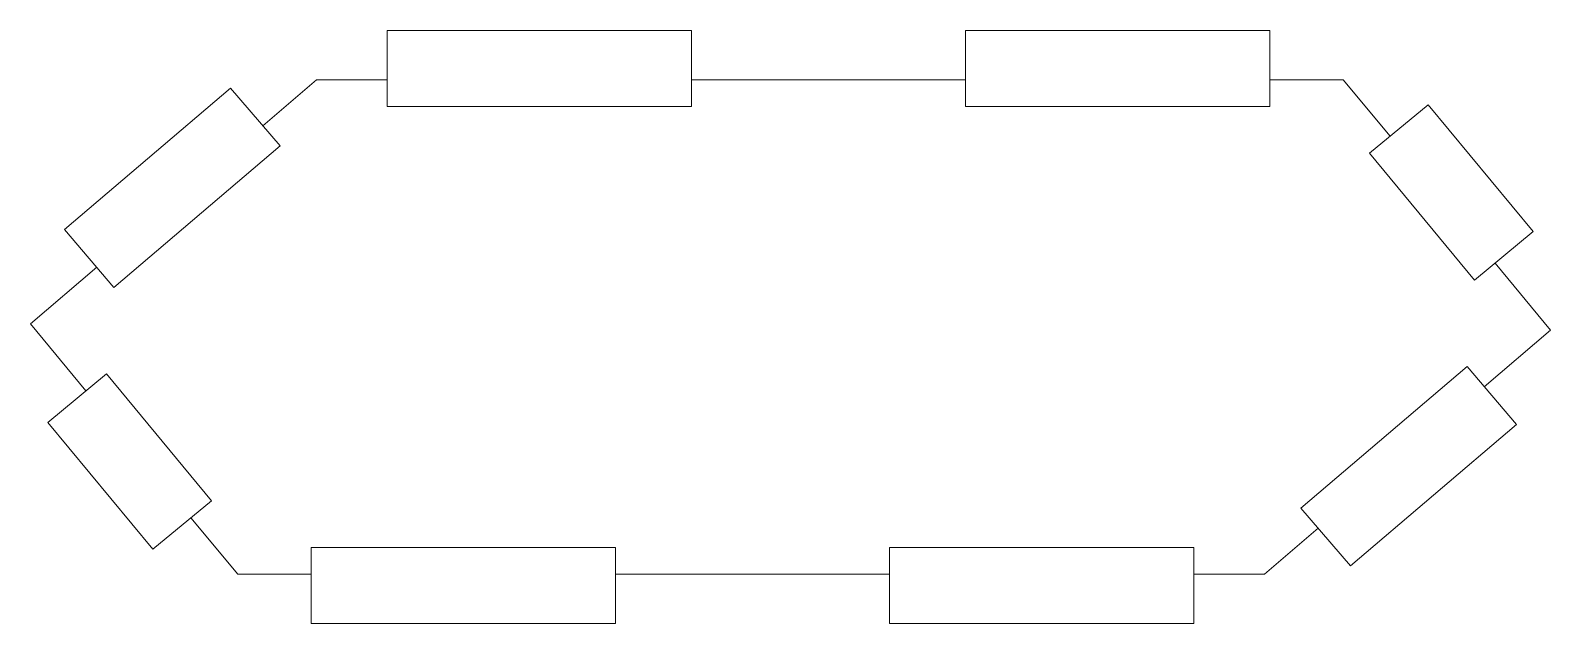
# Model space of a CAD drawing. Header units: millimetres. Extents: x -100 to 100, y -39 to 39.
import ezdxf

# ---------------------------------------------------------------- set-up
doc = ezdxf.new("R2010")
doc.units = ezdxf.units.MM
doc.layers.add('cuts', color=178, linetype='Continuous', lineweight=0, true_color=0x000000)
doc.layers.add('scores', color=1, linetype='Continuous', lineweight=0, true_color=0xff0000)

msp = doc.modelspace()

# ---------------------------------------------------------------- linework, layer by layer
at = {"layer": 'cuts'}
for p, q in [((-53, 29), (-53, 39)), ((-53, 39), (-13, 39)), ((-13, 29), (-13, 39)), ((23, 39), (63, 39)), ((23, 29), (23, 39)), ((63, 29), (63, 39)), ((-69.36, 26.47), (-62.29, 32.5)), ((-62.29, 32.5), (-53, 32.5)), ((-13, 32.5), (23, 32.5)), ((63, 32.5), (72.65, 32.5)), ((72.65, 32.5), (78.8, 25.07)), ((-95.4, 12.8), (-73.58, 31.42)), ((-67.09, 23.81), (-73.58, 31.42)), ((76.1, 22.84), (83.8, 29.21)), ((83.8, 29.21), (97.6, 12.54)), ((-88.91, 5.19), (-95.4, 12.8)), ((89.9, 6.16), (97.6, 12.54)), ((92.6, 8.39), (99.89, -0.43)), ((-99.89, 0.43), (-91.18, 7.85)), ((-92.6, -8.39), (-99.89, 0.43)), ((99.89, -0.43), (91.18, -7.85)), ((88.91, -5.19), (95.4, -12.8)), ((-89.9, -6.16), (-97.6, -12.54)), ((-83.8, -29.21), (-97.6, -12.54)), ((95.4, -12.8), (73.58, -31.42)), ((-76.1, -22.84), (-83.8, -29.21)), ((67.09, -23.81), (73.58, -31.42)), ((-72.65, -32.5), (-78.8, -25.07)), ((69.36, -26.47), (62.29, -32.5)), ((-63, -39), (-63, -29)), ((-23, -39), (-23, -29)), ((13, -39), (13, -29)), ((53, -39), (53, -29)), ((-72.65, -32.5), (-63, -32.5)), ((-23, -32.5), (13, -32.5)), ((53, -32.5), (62.29, -32.5)), ((-63, -39), (-23, -39)), ((13, -39), (53, -39))]:
    msp.add_line(p, q, dxfattribs=at)
at = {"layer": 'scores'}
for p, q in [((-53, 29), (-13, 29)), ((23, 29), (63, 29)), ((-88.91, 5.19), (-67.09, 23.81)), ((76.1, 22.84), (89.9, 6.16)), ((88.91, -5.19), (67.09, -23.81)), ((-76.1, -22.84), (-89.9, -6.16)), ((-63, -29), (-23, -29)), ((13, -29), (53, -29))]:
    msp.add_line(p, q, dxfattribs=at)

doc.saveas('drawing.dxf')
